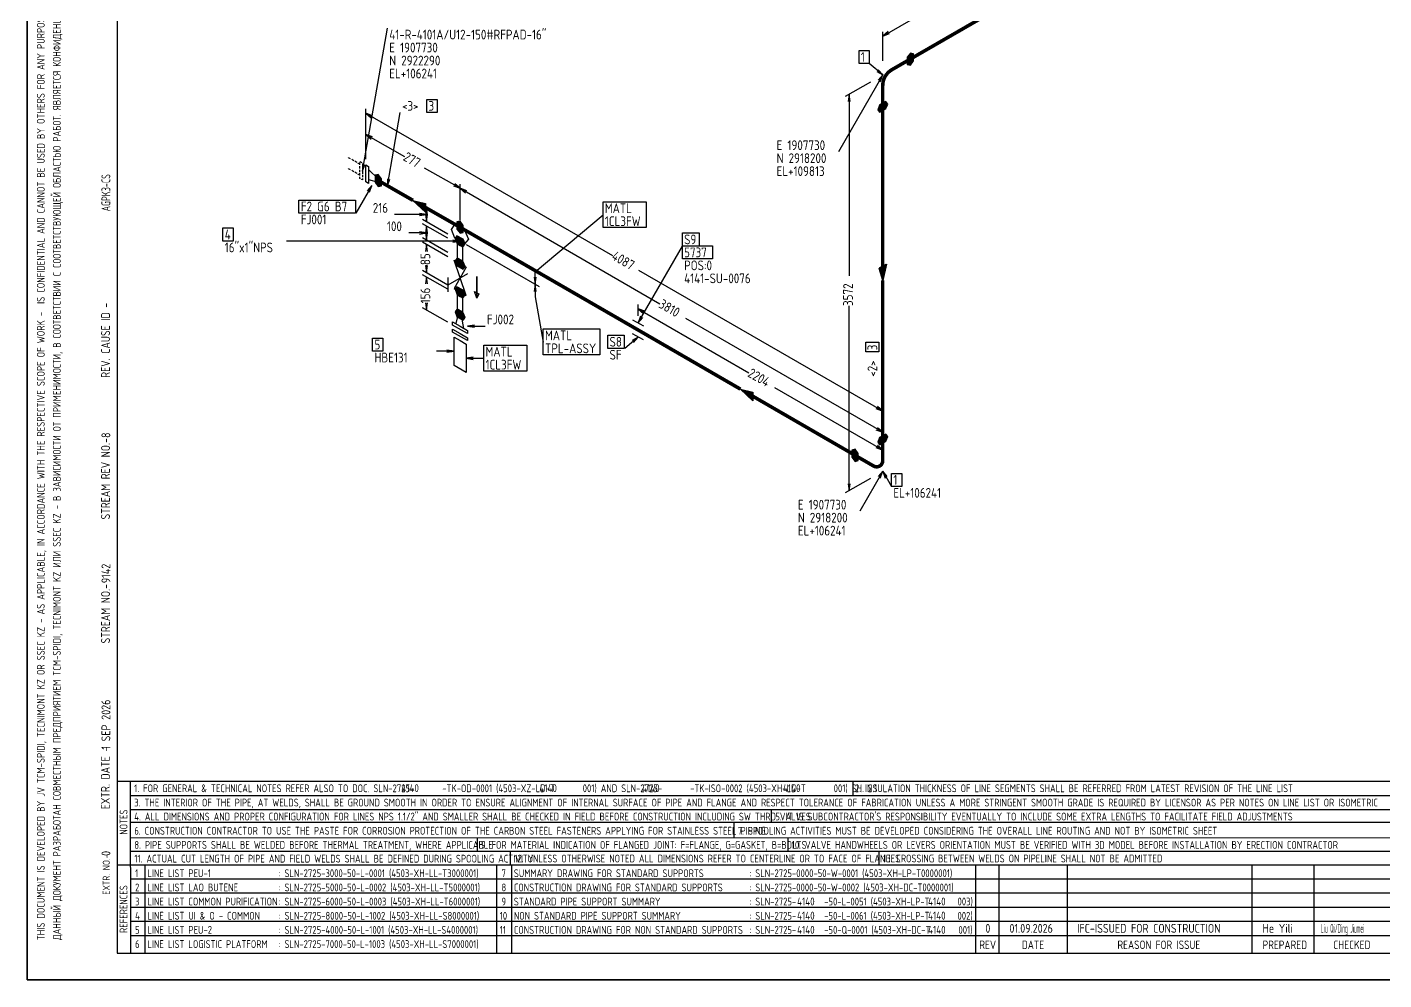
# Model space of a CAD drawing. Extents: x 0 to 594, y 0 to 420.
# Drawn here: x 0 to 383.3, y 0 to 269 of the extents above; entities that cross this region are included whole.
import ezdxf

# ---------------------------------------------------------------- set-up
doc = ezdxf.new("R2010")
doc.units = 0
doc.header["$MEASUREMENT"] = 0
doc.linetypes.add('BORDER_2012_SLN$0$8001.Solid', pattern=[0])
doc.linetypes.add('GT100', pattern=[1, 0.666667, -0.333333])
for name, color, linetype, lineweight in [('BORDER_2012_SLN$0$BG_01', 7, 'BORDER_2012_SLN$0$8001.Solid', 25), ('BORDER_2012_SLN$0$BG_02', 7, 'BORDER_2012_SLN$0$8001.Solid', 25), ('BORDER_2012_SLN$0$BG_Level_1', 7, 'BORDER_2012_SLN$0$8001.Solid', 25), ('BORDER_2012_SLN$0$Level_1', 7, 'BORDER_2012_SLN$0$8001.Solid', 25), ('BORDER_2012_SLN$0$Level_18', 7, 'BORDER_2012_SLN$0$8001.Solid', 25)]:
    doc.layers.add(name, color=color, linetype=linetype, lineweight=lineweight)
doc.layers.add('GT_1', color=7, linetype='Continuous')
doc.styles.add('BORDER_2012_SLN$0$GOST type A', font='GOST type A')
doc.styles.add('HTX1', font='')
doc.styles.get('HTX1').set_extended_font_data('GOST type A')

# ---------------------------------------------------------------- blocks, each defined once
blk = doc.blocks.new('BORDER_2012_SLN')
at = {"layer": 'BORDER_2012_SLN$0$BG_Level_1', "color": 7, "lineweight": -3}
for p, q in [((402.7, 56), (25.4, 56)), ((29.11, 56), (29.22, 7.5)), ((233.25, 56), (233.24, 52)), ((402.7, 52), (29.1, 52)), ((402.7, 47.99), (29.16, 48.01)), ((210.22, 48), (210.22, 44.42)), ((402.7, 44.41), (29.17, 44.42)), ((199.61, 44.42), (199.61, 40.02)), ((402.7, 39.96), (29.15, 40.07)), ((127.1, 40.04), (127.1, 36.23)), ((214.87, 40.02), (214.87, 36.23)), ((136.5, 36.23), (136.5, 32.43)), ((240.64, 36.23), (240.64, 32.43)), ((33.22, 32.43), (33.22, 7.59)), ((132.63, 32.43), (132.63, 7.6)), ((136.8, 32.43), (136.8, 7.59))]:
    blk.add_line(p, q, dxfattribs=at)
at = {"layer": 'BORDER_2012_SLN$0$Level_1', "color": 7, "lineweight": -3}
for p, q in [((25.4, 412.5), (25.4, 7.5)), ((402.7, 36.23), (29.15, 36.23)), ((402.7, 32.43), (25.4, 32.43)), ((267.9, 32.43), (267.91, 7.5)), ((274.59, 7.5), (274.59, 32.43)), ((293.91, 7.5), (293.91, 32.43)), ((346.11, 7.5), (346.11, 32.43)), ((363.55, 7.5), (363.55, 32.43)), ((402.7, 28.43), (29.17, 28.43)), ((402.7, 24.43), (29.18, 24.43)), ((402.7, 20.43), (29.19, 20.43)), ((402.7, 16.43), (29.2, 16.43)), ((402.7, 12.43), (29.2, 12.43)), ((25.4, 7.5), (588.6, 7.5))]:
    blk.add_line(p, q, dxfattribs=at)
at = {"layer": 'BORDER_2012_SLN$0$Level_18', "color": 7, "lineweight": -3, "flags": 128}
blk.add_lwpolyline([(0, 0), (0, 420), (594, 420), (594, 0)], close=True, dxfattribs=at)
at = {"color": 7, "char_height": 2.2, "attachment_point": 1, "style": 'BORDER_2012_SLN$0$GOST type A'}
for s, insert in [('{\\l\\fGOST type A|b0|i0;\\T1;1}', (30.5, 31.2)), ('{\\l\\fGOST type A|b0|i0;\\T1;: SLN-2725-3000-50-L-0001 (4503-XH-LL-T3000001)}', (71, 31.2)), ('{\\l\\fGOST type A|b0|i0;\\T1;7}', (134, 31.2)), ('{\\l\\fGOST type A|b0|i0;\\T1;SUMMARY DRAWING FOR STANDARD SUPPORTS}', (137.5, 31.2)), ('{\\l\\fGOST type A|b0|i0;\\T1;: SLN-2725-0000-50-W-0001 (4503-XH-LP-T0000001)}', (204, 31.2)), ('{\\l\\fGOST type A|b0|i0;\\T1;2}', (30.5, 27.2)), ('{\\l\\fGOST type A|b0|i0;\\T1;LINE LIST LAO BUTENE}', (34, 27.2)), ('{\\l\\fGOST type A|b0|i0;\\T1;: SLN-2725-5000-50-L-0002 (4503-XH-LL-T5000001)}', (71, 27.2)), ('{\\l\\fGOST type A|b0|i0;\\T1;8}', (134, 27.2)), ('{\\l\\fGOST type A|b0|i0;\\T1;CONSTRUCTION DRAWING FOR STANDARD SUPPORTS}', (137.5, 27.2)), ('{\\l\\fGOST type A|b0|i0;\\T1;: SLN-2725-0000-50-W-0002 (4503-XH-DC-T0000001)}', (204, 27.2)), ('{\\l\\fGOST type A|b0|i0;\\T1;3}', (30.5, 23.2)), ('{\\l\\fGOST type A|b0|i0;\\T1;LINE LIST COMMON PURIFICATION}', (34, 23.2)), ('{\\l\\fGOST type A|b0|i0;\\T1;: SLN-2725-6000-50-L-0003 (4503-XH-LL-T6000001)}', (71, 23.2)), ('{\\l\\fGOST type A|b0|i0;\\T1;9}', (134, 23.2)), ('{\\C256;STANDARD PIPE SUPPORT SUMMARY}', (137.5, 23.2)), ('{\\fGOST type A|b0|i0|c0|p34;: SLN-2725-       -50-L-0051 (4503-XH-LP-T       003)}', (204, 23.2)), ('{\\l\\fGOST type A|b0|i0;\\T1;4}', (30.5, 19.2)), ('{\\l\\fGOST type A|b0|i0;\\T1;LINE LIST UI & O - COMMON}', (34, 19.2)), ('{\\l\\fGOST type A|b0|i0;\\T1;: SLN-2725-8000-50-L-1002 (4503-XH-LL-S8000001)}', (71, 19.2)), ('{\\l\\fGOST type A|b0|i0;\\T1;10}', (133.5, 19.2)), ('{\\l\\fGOST type A|b0|i0;\\T1;NON STANDARD PIPE SUPPORT SUMMARY}', (137.5, 19.2)), ('{\\fGOST type A|b0|i0|c0|p34;: SLN-2725-       -50-L-0061 (4503-XH-LP-T       002)}', (204, 19.2)), ('{\\l\\fGOST type A|b0|i0;\\T1;: SLN-2725-4000-50-L-1001 (4503-XH-LL-S4000001)}', (71, 15.2)), ('{\\fGOST type A|b0|i0|c0|p34;: SLN-2725-       -50-Q-0001 (4503-XH-DC-T       001)}', (204, 15.2)), ('{\\l\\fGOST type A|b0|i0;\\T1;5}', (30.5, 15.2)), ('{\\l\\fGOST type A|b0|i0;\\T1;LINE LIST PEU-2}', (34, 15.2)), ('{\\l\\fGOST type A|b0|i0;\\T1;11}', (133.5, 15.2)), ('{\\C256;CONSTRUCTION DRAWING FOR NON STANDARD SUPPORTS}', (137.5, 15.2)), ('{\\l\\fGOST type A|b0|i0;\\T1;6}', (30.5, 11.2)), ('{\\l\\fGOST type A|b0|i0;\\T1;LINE LIST LOGISTIC PLATFORM}', (34, 11.2)), ('{\\l\\fGOST type A|b0|i0;\\T1;: SLN-2725-7000-50-L-1003 (4503-XH-LL-S7000001)}', (71, 11.2))]:
    blk.add_mtext(s, dxfattribs=dict(at, insert=insert))
at = {"layer": 'BORDER_2012_SLN$0$BG_01', "color": 7, "attachment_point": 1, "rotation": 90, "style": 'BORDER_2012_SLN$0$GOST type A'}
for s, insert, char_height in [('{\\fGOST type A|b0|i0|c134|p34;\\W1.01;ДАННЫЙ ДОКУМЕНТ РАЗРАБОТАН СОВМЕСТНЫМ ПРЕДПРИЯТИЕМ \\fGOST type A|b0|i0|c0|p34;TCM-SPIDI, TECNIMONT KZ \\fGOST type A|b0|i0|c134|p34;ИЛИ \\fGOST type A|b0|i0|c0|p34;SSEC KZ - \\fGOST type A|b0|i0|c134|p34;В ЗАВИСИМОСТИ ОТ ПРИМЕНИМОСТИ\\fGOST type A|b0|i0|c0|p34;, \\fGOST type A|b0|i0|c134|p34;В СООТВЕТСТВИИ С СООТВЕТСТВУЮЩЕЙ ОБЛАСТЬЮ РАБОТ\\fGOST type A|b0|i0|c0|p34;. \\fGOST type A|b0|i0|c134|p34;ЯВЛЯЕТСЯ КОНФИДЕНЦИАЛЬНЫМ И НЕ МОЖЕТ БЫТЬ ИСПОЛЬЗОВАН ДРУГИМИ ЛИЦАМИ ДЛЯ КАКИХ\\fGOST type A|b0|i0|c0|p34;-\\fGOST type A|b0|i0|c134|p34;ЛИБО ЦЕЛЕЙ\\fGOST type A|b0|i0|c0|p34;, \\fGOST type A|b0|i0|c134|p34;КРОМЕ ПРОЕКТА \\fGOST type A|b0|i0|c0|p34;SILLENO.}', (7.3, 11.21), 2.2), ('{\\l\\fGOST type A|b0|i0;\\T1;EXTR. DATE -}', (20.86, 48.18), 2.5), ('{\\l\\fGOST type A|b0|i0;\\T1;EXTR. NO.-}', (21.36, 24.02), 2)]:
    blk.add_mtext(s, dxfattribs=dict(at, insert=insert, char_height=char_height))
at = {"layer": 'BORDER_2012_SLN$0$BG_01', "color": 7, "insert": (2.76, 11.2), "char_height": 2.2, "attachment_point": 1, "rotation": 90, "line_spacing_factor": 1.090909, "style": 'BORDER_2012_SLN$0$GOST type A'}
blk.add_mtext('{\\fGOST type A|b0|i0|c0|p34;\\W1.01;THIS DOCUMENT IS DEVELOPED BY JV TCM-SPIDI, TECNIMONT KZ OR SSEC KZ - AS APPLICABLE, IN ACCORDANCE WITH THE RESPECTIVE SCOPE OF WORK -  IS CONFIDENTIAL AND CANNOT BE USED BY OTHERS FOR ANY PURPOSE OTHER THAN THE SILLENO PROJECT}', dxfattribs=at)
at = {"layer": 'BORDER_2012_SLN$0$BG_02', "color": 7, "char_height": 2.5, "attachment_point": 1, "rotation": 90, "style": 'BORDER_2012_SLN$0$GOST type A'}
for s, insert in [('{\\l\\fGOST type A|b0|i0;\\T1;REV. CAUSE ID - }', (20.9, 170)), ('{\\l\\fGOST type A|b0|i0;\\T1;STREAM REV NO.-}', (20.9, 130)), ('{\\l\\fGOST type A|b0|i0;\\T1;STREAM NO.-}', (20.9, 95))]:
    blk.add_mtext(s, dxfattribs=dict(at, insert=insert))
at = {"layer": 'BORDER_2012_SLN$0$BG_Level_1', "color": 7, "attachment_point": 1, "style": 'BORDER_2012_SLN$0$GOST type A'}
for s, insert, char_height in [('{\\fGOST type A|b0|i0|c0|p34;\\C256; 1. FOR GENERAL & TECHNICAL NOTES REFER ALSO TO DOC. SLN-2725-       -TK-OD-0001 (4503-XZ-LD-T       001) AND SLN-2725-       -TK-ISO-0002 (4503-XH-LD-T       001) SH. 2.1}', (29.11, 55.19), 2.2), ('{\\fGOST type A|b0|i0|c0|p34;\\C256;2. INSULATION THICKNESS OF LINE SEGMENTS SHALL BE REFERRED FROM LATEST REVISION OF THE LINE LIST}', (233.84, 55.19), 2.2), ('{\\fGOST type A|b0|i0|c0|p34;\\C256; 3. THE INTERIOR OF THE PIPE, AT WELDS, SHALL BE GROUND SMOOTH IN ORDER TO ENSURE ALIGNMENT OF INTERNAL SURFACE OF PIPE AND FLANGE AND RESPECT TOLERANCE OF FABRICATION UNLESS A MORE STRINGENT SMOOTH GRADE IS REQUIRED BY LICENSOR AS PER NOTES ON LINE LIST OR ISOMETRIC}', (29.12, 51.15), 2.2), ('{\\fGOST type A|b0|i0|c0|p34;\\C256; 4. ALL DIMENSIONS AND PROPER CONFIGURATION FOR LINES NPS 1.1/2" AND SMALLER SHALL BE CHECKED IN FIELD BEFORE CONSTRUCTION INCLUDING SW THRD VALVES}', (29.13, 47.2), 2.2), ("{\\C256; 5. IT IS SUBCONTRACTOR'S RESPONSIBILITY EVENTUALLY TO INCLUDE SOME EXTRA LENGTHS TO FACILITATE FIELD ADJUSTMENTS}", (210.22, 47.2), 2.2), ('{\\C256; 6. CONSTRUCTION CONTRACTOR TO USE THE PASTE FOR CORROSION PROTECTION OF THE CARBON STEEL FASTENERS APPLYING FOR STAINLESS STEEL PIPING}', (29.14, 43.2), 2.2), ('{\\C256; 7. SPOOLING ACTIVITIES MUST BE DEVELOPED CONSIDERING THE OVERALL LINE ROUTING AND NOT BY ISOMETRIC SHEET}', (199.61, 43.2), 2.2), ('{\\C256; 8. PIPE SUPPORTS SHALL BE WELDED BEFORE THERMAL TREATMENT, WHERE APPLICABLE}', (29.15, 39.2), 2.2), ('{\\C256; 9. FOR MATERIAL INDICATION OF FLANGED JOINT: F=FLANGE, G=GASKET, B=BOLTS}', (127.1, 39.2), 2.2), ('{\\C256; 10. VALVE HANDWHEELS OR LEVERS ORIENTATION MUST BE VERIFIED WITH 3D MODEL BEFORE INSTALLATION BY ERECTION CONTRACTOR}', (214.87, 39.2), 2.2), ('{\\C256; 11. ACTUAL CUT LENGTH OF PIPE AND FIELD WELDS SHALL BE DEFINED DURING SPOOLING ACTIVITY}', (29.16, 35.32), 2.2), ('{\\C256; 12. UNLESS OTHERWISE NOTED ALL DIMENSIONS REFER TO CENTERLINE OR TO FACE OF FLANGES}', (136.5, 35.35), 2.2), ('{\\C256; 13. CROSSING BETWEEN WELDS ON PIPELINE SHALL NOT BE ADMITTED}', (240.64, 35.38), 2.2), ('{\\l\\fGOST type A|b0|i0;\\T1;LINE LIST PEU-1}', (34, 31.2), 2.2), ('{\\l\\fGOST type A|b0|i0;\\T1;REV}', (269, 11.1), 2.4), ('{\\l\\fGOST type A|b0|i0;\\T1;DATE}', (281, 11.1), 2.4), ('{\\l\\fGOST type A|b0|i0;\\T1;REASON FOR ISSUE}', (308, 11.1), 2.4), ('{\\l\\fGOST type A|b0|i0;\\T1;PREPARED}', (349, 11.1), 2.4), ('{\\l\\fGOST type A|b0|i0;\\T1;CHECKED}', (369, 11.1), 2.4)]:
    blk.add_mtext(s, dxfattribs=dict(at, insert=insert, char_height=char_height))
at = {"layer": 'BORDER_2012_SLN$0$BG_Level_1', "color": 7, "char_height": 2.2, "attachment_point": 1, "rotation": 90, "style": 'BORDER_2012_SLN$0$GOST type A'}
for s, insert in [('{\\l\\fGOST type A|b0|i0;\\T1;NOTES}', (26.15, 40.99)), ('{\\l\\fGOST type A|b0|i0;\\T1;REFERENCES}', (26.15, 13.23))]:
    blk.add_mtext(s, dxfattribs=dict(at, insert=insert))

msp = doc.modelspace()

# ---------------------------------------------------------------- linework, layer by layer
at = {"layer": 'GT_1', "flags": 128}
for points in [[(0, 0), (594, 0), (594, 420), (0, 420), (0, 0)], [(241.7, 266.5), (286, 292.1)], [(94.7, 228.3), (101.8, 268.7)], [(243.2, 267.8), (241.7, 266.5), (243.6, 267.2)], [(241.7, 259.5), (241.7, 267.7)], [(235, 262.4), (237.9, 262.4), (237.9, 258.7), (235, 258.7), (235, 262.4)], [(248.6, 258.5), (249.5, 258.3), (250.4, 259.5), (250.4, 261.5), (249.5, 261.7), (248.6, 260.5), (248.6, 258.5)], [(248.825, 260.8), (250.4, 260.8)], [(248.975, 261), (250.4, 261)], [(249.125, 261.2), (250.4, 261.2)], [(249.275, 261.4), (250.4, 261.4)], [(249.425, 261.6), (249.95, 261.6)], [(241.7, 255.5), (237.9, 258.7)], [(240, 256.5), (241.7, 255.5), (240.4, 257)], [(248.6, 260.4), (250.4, 260.4)], [(248.6, 260.2), (250.4, 260.2)], [(248.6, 260), (250.4, 260)], [(248.6, 259.8), (250.4, 259.8)], [(248.6, 259.6), (250.4, 259.6)], [(248.6, 259.4), (250.325, 259.4)], [(248.6, 259.2), (250.175, 259.2)], [(248.6, 259), (250.025, 259)], [(248.6, 258.8), (249.875, 258.8)], [(248.6, 258.6), (249.725, 258.6)], [(248.675, 260.6), (250.4, 260.6)], [(249.05, 258.4), (249.575, 258.4)], [(241.7, 255.5), (229.2, 233.8)], [(238.2, 253.5), (231.1, 249.4)], [(241, 253.6), (241.7, 255.5), (240.4, 254)], [(232.5, 248), (232.2, 250), (231.9, 248)], [(232.2, 250), (232.2, 198.8)], [(95.7, 231.7), (95.7, 245.9)], [(112.9, 248.6), (115.8, 248.6), (115.8, 244.9), (112.9, 244.9), (112.9, 248.6)], [(242.6, 246), (243.1, 247.3), (242.6, 248), (240.8, 247), (240.3, 245.7), (240.8, 245), (242.6, 246)], [(240.338, 245.8), (242.24, 245.8)], [(240.371, 245.6), (241.88, 245.6)], [(240.415, 246), (242.6, 246)], [(240.492, 246.2), (242.677, 246.2)], [(240.514, 245.4), (241.52, 245.4)], [(240.569, 246.4), (242.754, 246.4)], [(240.646, 246.6), (242.831, 246.6)], [(240.723, 246.8), (242.908, 246.8)], [(240.8, 247), (242.985, 247)], [(241.16, 247.2), (243.062, 247.2)], [(241.52, 247.4), (243.029, 247.4)], [(241.88, 247.6), (242.886, 247.6)], [(242.24, 247.8), (242.743, 247.8)], [(97.6, 244), (95.7, 244.7), (97.2, 243.4)], [(95.7, 244.7), (165.4, 204.5)], [(101.8, 224.2), (105.4, 244.9)], [(240.657, 245.2), (241.16, 245.2)], [(95.7, 231.7), (95.7, 239.9)], [(97.6, 238), (95.7, 238.7), (97.2, 237.4)], [(95.7, 238.7), (106.6, 232.5)], [(94.7, 230.3), (94.7, 228.3), (95.4, 230.2)], [(96.4, 227.3), (96.4, 224.9), (95.7, 225.3), (95.7, 230.1), (96.4, 229.7), (96.4, 227.3)], [(96.4, 226), (99.2, 225.2), (99.2, 226.2), (96.4, 228.8)], [(98.3, 225.2), (99.2, 224), (100.1, 224.2), (100.1, 226.2), (99.2, 227.4), (98.3, 227.2), (98.3, 225.2)], [(98.3, 227.2), (99.35, 227.2)], [(98.3, 227), (99.5, 227)], [(98.3, 226.8), (99.65, 226.8)], [(98.3, 226.6), (99.8, 226.6)], [(98.3, 226.4), (99.95, 226.4)], [(98.3, 226.2), (100.1, 226.2)], [(101.8, 226.2), (101.8, 224.2), (102.5, 226.1)], [(122.3, 223.5), (112.3, 229.2)], [(97.4, 224.3), (92.9, 216.5)], [(96.7, 222.4), (97.4, 224.3), (96.1, 222.8)], [(98.3, 226), (100.1, 226)], [(98.3, 225.8), (100.1, 225.8)], [(98.3, 225.6), (100.1, 225.6)], [(98.3, 225.4), (100.1, 225.4)], [(98.3, 225.2), (100.1, 225.2)], [(98.45, 225), (100.1, 225)], [(98.6, 224.8), (100.1, 224.8)], [(98.75, 224.6), (100.1, 224.6)], [(98.9, 224.4), (100.1, 224.4)], [(99.05, 224.2), (100.1, 224.2)], [(120.4, 224.2), (122.3, 223.5), (120.8, 224.8)], [(122.3, 216.5), (122.3, 224.7)], [(122.3, 214.5), (122.3, 224.7)], [(124.2, 222.8), (122.3, 223.5), (123.8, 222.2)], [(122.3, 223.5), (178.7, 190.9)], [(76.8, 220.2), (92.8, 220.2), (92.8, 216.5), (76.8, 216.5), (76.8, 220.2)], [(112.5, 218.1), (112.5, 216.8), (109, 220.1), (112.5, 219.2), (112.5, 217), (109.4, 219.9), (112.5, 219.1), (112.5, 217.1), (109.7, 219.7), (112.5, 219), (112.5, 217.3), (110.1, 219.5), (112.5, 218.8), (112.5, 217.5), (110.4, 219.3), (112.5, 218.7), (112.5, 217.6), (110.7, 219.1), (112.5, 218.5), (112.5, 217.8), (111, 219), (112.5, 218.3), (112.5, 217.9), (111.4, 218.8), (112.5, 218.2), (112.5, 218.1), (109, 220.1)], [(118.8, 214.5), (111.7, 218.6)], [(162.7, 219.7), (174.9, 219.7), (174.9, 212.4), (162.7, 212.4), (162.7, 219.7)], [(112.8, 216.1), (103.8, 216.1)], [(110.8, 215.8), (112.8, 216.1), (110.8, 216.4)], [(118.8, 210.6), (111.7, 214.7)], [(113.1, 216), (112.8, 218), (112.5, 216)], [(112.5, 216.1), (112.8, 214.1), (113.1, 216.1)], [(112.8, 218), (112.8, 216.1)], [(112.8, 214.1), (112.8, 216.1)], [(143.5, 199.9), (162.7, 216)], [(55.3, 212.3), (58.2, 212.3), (58.2, 208.6), (55.3, 208.6), (55.3, 212.3)], [(112.8, 210.9), (107.8, 210.9)], [(110.8, 210.6), (112.8, 210.9), (110.8, 211.2)], [(118.8, 209.4), (111.7, 213.5)], [(113.1, 210.9), (112.8, 212.9), (112.5, 210.9)], [(112.5, 210.9), (112.8, 208.9), (113.1, 210.9)], [(112.8, 212.9), (112.8, 210.9)], [(112.8, 208.9), (112.8, 210.9)], [(122.3, 212.5), (123.6, 211.7), (124.7, 209.1), (123.6, 207.8), (120.8, 209.4), (119.9, 211.9), (120.8, 213.3), (122.3, 212.5)], [(121.4, 212), (122.3, 210.8), (123.2, 211), (123.2, 213), (122.3, 214.2), (121.4, 214), (121.4, 212)], [(121.4, 214), (122.45, 214)], [(121.4, 213.8), (122.6, 213.8)], [(121.4, 213.6), (122.75, 213.6)], [(121.4, 213.4), (122.9, 213.4)], [(121.4, 213.2), (123.05, 213.2)], [(121.4, 213), (123.2, 213)], [(121.4, 212.8), (123.2, 212.8)], [(121.4, 212.6), (123.2, 212.6)], [(121.4, 212.4), (123.2, 212.4)], [(121.4, 212.2), (123.2, 212.2)], [(121.4, 212), (123.2, 212)], [(121.55, 211.8), (123.2, 211.8)], [(121.7, 211.6), (123.2, 211.6)], [(121.85, 211.4), (123.2, 211.4)], [(122, 211.2), (123.2, 211.2)], [(122.15, 211), (123.2, 211)], [(185.1, 210.9), (189.8, 210.9), (189.8, 207.2), (185.1, 207.2), (185.1, 210.9)], [(122.3, 208.6), (73.3, 208.6)], [(118.8, 205.4), (111.7, 209.5)], [(118.8, 204.2), (111.7, 208.3)], [(113.1, 205.7), (112.8, 207.7), (112.5, 205.7)], [(112.8, 207.7), (112.8, 206.5)], [(120.3, 208.3), (122.3, 208.6), (120.3, 208.9)], [(123.2, 207.1), (123.7, 207.8), (123.2, 209.1), (121.4, 210.1), (120.9, 209.4), (121.4, 208.1), (123.2, 207.1)], [(120.9, 209.4), (122.66, 209.4)], [(120.977, 209.2), (123.02, 209.2)], [(121.043, 209.6), (122.3, 209.6)], [(121.054, 209), (123.238, 209)], [(121.131, 208.8), (123.315, 208.8)], [(121.186, 209.8), (121.94, 209.8)], [(121.208, 208.6), (123.392, 208.6)], [(121.285, 208.4), (123.469, 208.4)], [(121.362, 208.2), (123.546, 208.2)], [(121.58, 208), (123.623, 208)], [(122.3, 207.4), (123, 207), (123, 203), (121.6, 203.8), (121.6, 207.8), (122.3, 207.4)], [(121.94, 207.8), (123.7, 207.8)], [(122.3, 207.6), (123.557, 207.6)], [(122.66, 207.4), (123.414, 207.4)], [(124, 207.6), (144.6, 195.8)], [(124, 207.6), (144.6, 195.8)], [(172.6, 185.5), (185.1, 207.2)], [(185.1, 207.3), (193.6, 207.3), (193.6, 203.6), (185.1, 203.6), (185.1, 207.3)], [(122.3, 202.2), (124, 201.2), (120.6, 195.2), (124, 193.2), (120.6, 203.2), (122.3, 202.2)], [(123.2, 200.7), (123.7, 201.4), (123.2, 202.7), (121.4, 203.7), (120.9, 203), (121.4, 201.7), (123.2, 200.7)], [(121.043, 203.2), (122.3, 203.2)], [(121.186, 203.4), (121.94, 203.4)], [(118.8, 196.2), (111.7, 200.3)], [(112.5, 201.7), (112.8, 199.7), (113.1, 201.7)], [(112.8, 199.7), (112.8, 201.8)], [(124.4, 199.4), (118.8, 196.2)], [(120.9, 203), (122.66, 203)], [(120.977, 202.8), (123.02, 202.8)], [(121.054, 202.6), (123.238, 202.6)], [(121.131, 202.4), (123.315, 202.4)], [(121.208, 202.2), (123.392, 202.2)], [(121.285, 202), (123.469, 202)], [(121.362, 201.8), (123.546, 201.8)], [(121.58, 201.6), (123.623, 201.6)], [(121.94, 201.4), (123.7, 201.4)], [(122.3, 201.2), (123.557, 201.2)], [(122.66, 201), (123.414, 201)], [(143.5, 196.4), (143.5, 199.9)], [(241.7, 160.6), (172.8, 200.3)], [(241.7, 201.5), (242.8, 202.1), (241.7, 197.5), (240.7, 200.9), (242.7, 202.1), (241.7, 197.9), (240.8, 201), (242.5, 202), (241.7, 198.3), (240.9, 201.1), (242.4, 201.9), (241.7, 198.7), (241.1, 201.1), (242.3, 201.8), (241.7, 199.1), (241.2, 201.2), (242.1, 201.7), (241.7, 199.5), (241.4, 201.3), (242, 201.7), (241.7, 199.8), (241.5, 201.4), (241.8, 201.6), (241.7, 200.2), (241.6, 201.5), (241.7, 201.5), (241.7, 197.5)], [(118.8, 195), (111.7, 199.1)], [(113.1, 196.5), (112.8, 198.5), (112.5, 196.5)], [(112.8, 198.5), (112.8, 197.6)], [(118.8, 198.3), (118.8, 194.3)], [(123.2, 192.7), (123.7, 193.4), (123.2, 194.7), (121.4, 195.7), (120.9, 195), (121.4, 193.7), (123.2, 192.7)], [(127, 198.6), (127, 192.5), (126.4, 194.4), (127.6, 193.7), (127, 192.5), (127, 198.6)], [(143.2, 198.4), (143.5, 196.4), (143.8, 198.4)], [(143.8, 194.4), (143.5, 196.4), (143.2, 194.4)], [(143.5, 196.4), (143.5, 192.9)], [(120.9, 195), (122.66, 195)], [(120.977, 194.8), (123.02, 194.8)], [(121.043, 195.2), (122.3, 195.2)], [(121.054, 194.6), (123.238, 194.6)], [(121.131, 194.4), (123.315, 194.4)], [(121.186, 195.4), (121.94, 195.4)], [(121.208, 194.2), (123.392, 194.2)], [(121.285, 194), (123.469, 194)], [(121.362, 193.8), (123.546, 193.8)], [(121.58, 193.6), (123.623, 193.6)], [(122.3, 193), (123, 192.6), (123, 188.6), (121.6, 189.4), (121.6, 193.4), (122.3, 193)], [(121.94, 193.4), (123.7, 193.4)], [(122.3, 193.2), (123.557, 193.2)], [(122.66, 193), (123.414, 193)], [(143.5, 192.9), (145.8, 180.1)], [(118.8, 185.7), (111.7, 189.8)], [(112.5, 191.2), (112.8, 189.2), (113.1, 191.2)], [(112.8, 189.2), (112.8, 191)], [(123.2, 186.3), (123.7, 187), (123.2, 188.3), (121.4, 189.3), (120.9, 188.6), (121.4, 187.3), (123.2, 186.3)], [(120.9, 188.6), (122.66, 188.6)], [(120.977, 188.4), (123.02, 188.4)], [(121.043, 188.8), (122.3, 188.8)], [(121.054, 188.2), (123.238, 188.2)], [(123.4, 183.9), (122.7, 187.6), (121.8, 188.1), (121.1, 185.3)], [(121.131, 188), (123.315, 188)], [(121.186, 189), (121.94, 189)], [(172.6, 187.5), (172.6, 190.7)], [(174.5, 188.8), (172.6, 189.5), (174.1, 188.2)], [(172.6, 189.5), (203.9, 171.4)], [(232.2, 138.1), (232.2, 190.3)], [(122.3, 184.6), (124.4, 183.4), (124.4, 182.5), (120.2, 184.9), (120.2, 185.8), (122.3, 184.6)], [(121.208, 187.8), (123.392, 187.8)], [(121.285, 187.6), (123.469, 187.6)], [(121.362, 187.4), (123.546, 187.4)], [(121.58, 187.2), (123.623, 187.2)], [(121.94, 187), (123.7, 187)], [(122.3, 186.8), (123.557, 186.8)], [(122.66, 186.6), (123.414, 186.6)], [(126.4, 184.9), (124.4, 184.6), (126.4, 184.3)], [(124.4, 184.6), (129.4, 184.6)], [(171, 186.4), (174.1, 184.7)], [(171, 186.4), (174.1, 184.7)], [(173.3, 187.4), (172.6, 185.5), (173.9, 187)], [(241.7, 154.6), (186.1, 186.7)], [(97.6, 181.2), (100.5, 181.2), (100.5, 177.5), (97.6, 177.5), (97.6, 181.2)], [(122.3, 182.5), (124.4, 181.3), (124.4, 180.5), (120.2, 182.9), (120.2, 183.7), (122.3, 182.5)], [(122.3, 180.5), (124, 179.5), (124, 171.5), (120.6, 173.5), (120.6, 181.5), (122.3, 180.5)], [(145.8, 183.8), (161.8, 183.8), (161.8, 176.5), (145.8, 176.5), (145.8, 183.8)], [(164, 182), (168.7, 182), (168.7, 178.3), (164, 178.3), (164, 182)], [(172.6, 181.5), (168.8, 178.3)], [(171.3, 180), (172.6, 181.5), (170.9, 180.5)], [(174.1, 180.7), (171, 182.4)], [(174.1, 180.7), (171, 182.4)], [(120.6, 177.5), (115.6, 177.5)], [(118.6, 177.2), (120.6, 177.5), (118.6, 177.8)], [(129, 179.2), (141.2, 179.2), (141.2, 171.9), (129, 171.9), (129, 179.2)], [(236.9, 177.3), (236.9, 180.1), (240.6, 180.1), (240.6, 177.3), (236.9, 177.3)], [(126, 175.8), (124, 175.5), (126, 175.2)], [(124, 175.5), (129, 175.5)], [(205, 164.8), (205, 163.5), (201.5, 166.8), (205, 165.9), (205, 163.7), (201.9, 166.6), (205, 165.8), (205, 163.8), (202.2, 166.4), (205, 165.7), (205, 164), (202.6, 166.2), (205, 165.5), (205, 164.2), (202.9, 166), (205, 165.4), (205, 164.3), (203.2, 165.8), (205, 165.2), (205, 164.5), (203.5, 165.7), (205, 165), (205, 164.6), (203.9, 165.5), (205, 164.9), (205, 164.8), (201.5, 166.8)], [(241.7, 149.6), (211.2, 167.2)], [(239.8, 161.3), (241.7, 160.6), (240.2, 161.9)], [(241.7, 147.6), (241.7, 161.8)], [(239.8, 155.3), (241.7, 154.6), (240.2, 155.9)], [(242.6, 152.1), (243.1, 153.4), (242.6, 154.1), (240.8, 153.1), (240.3, 151.8), (240.8, 151.1), (242.6, 152.1)], [(241.34, 153.4), (243.1, 153.4)], [(241.7, 147.6), (241.7, 155.8)], [(241.7, 153.6), (242.957, 153.6)], [(242.06, 153.8), (242.814, 153.8)], [(233, 147.6), (233.9, 146.4), (234.8, 146.6), (234.8, 148.6), (233.9, 149.8), (233, 149.6), (233, 147.6)], [(233, 149.6), (234.05, 149.6)], [(239.8, 150.3), (241.7, 149.6), (240.2, 150.9)], [(240.3, 151.8), (242.06, 151.8)], [(240.377, 152), (242.42, 152)], [(240.443, 151.6), (241.7, 151.6)], [(240.454, 152.2), (242.638, 152.2)], [(240.531, 152.4), (242.715, 152.4)], [(240.586, 151.4), (241.34, 151.4)], [(240.608, 152.6), (242.792, 152.6)], [(240.685, 152.8), (242.869, 152.8)], [(240.762, 153), (242.946, 153)], [(240.98, 153.2), (243.023, 153.2)], [(241.7, 147.6), (241.7, 150.8)], [(233, 149.4), (234.2, 149.4)], [(233, 149.2), (234.35, 149.2)], [(233, 149), (234.5, 149)], [(233, 148.8), (234.65, 148.8)], [(233, 148.6), (234.8, 148.6)], [(233, 148.4), (234.8, 148.4)], [(233, 148.2), (234.8, 148.2)], [(233, 148), (234.8, 148)], [(233, 147.8), (234.8, 147.8)], [(233, 147.6), (234.8, 147.6)], [(233.15, 147.4), (234.8, 147.4)], [(233.3, 147.2), (234.8, 147.2)], [(233.45, 147), (234.8, 147)], [(233.6, 146.8), (234.8, 146.8)], [(233.75, 146.6), (234.8, 146.6)], [(241.7, 143.6), (235.2, 132.3)], [(241, 141.7), (241.7, 143.6), (240.4, 142.1)], [(243, 142.1), (241.7, 143.6), (242.4, 141.7)], [(241.7, 143.6), (244.2, 139.3)], [(244.2, 143), (247.1, 143), (247.1, 139.3), (244.2, 139.3), (244.2, 143)], [(238.2, 141.6), (231.1, 137.5)], [(231.9, 140.1), (232.2, 138.1), (232.5, 140.1)]]:
    msp.add_lwpolyline(points, dxfattribs=at)
at = {"layer": 'GT_1', "const_width": 1, "flags": 128}
for points in [[(291.5, 284.2), (249.5, 260)], [(249.5, 260), (244.3, 257)], [(241.7, 252.5), (241.7, 246.5)], [(241.7, 246.5), (241.7, 201.5)], [(109, 220.1), (99.2, 225.7)], [(122.3, 212.5), (112.5, 218.1)], [(172.6, 183.5), (122.3, 212.5)], [(241.7, 197.5), (241.7, 152.6)], [(201.5, 166.8), (172.6, 183.5)], [(233.9, 148.1), (205, 164.8)], [(241.7, 152.6), (241.7, 146.6)], [(239.1, 145.1), (233.9, 148.1)]]:
    msp.add_lwpolyline(points, dxfattribs=at)
for points in [[(244.3, 257, 0.267786), (241.7, 252.5)], [(241.7, 146.6, -0.577557), (239.1, 145.1)]]:
    msp.add_lwpolyline(points, format="xyb", dxfattribs=at)
at = {"layer": 'GT_1', "linetype": 'GT100', "flags": 128}
for points in [[(94, 230.3), (90.5, 232.3)], [(94.7, 228.3), (94.7, 225.9), (94, 226.3), (94, 231.1), (94.7, 230.7), (94.7, 228.3)], [(94, 227.2), (90.5, 229.2)]]:
    msp.add_lwpolyline(points, dxfattribs=at)

# ---------------------------------------------------------------- block references
at = {"linetype": 'Continuous'}
msp.add_blockref('BORDER_2012_SLN', (0, 0), dxfattribs=at)

# ---------------------------------------------------------------- texts
at = {"linetype": 'Continuous', "style": 'HTX1', "width": 0.8}
msp.add_text('AGPK3-CS', height=2.5, rotation=89.99992, dxfattribs=at).set_placement((23.5, 217))
at = {"layer": 'GT_1', "style": 'HTX1'}
for s, height, width, p in [('41-R-4101A/U12-150#RFPAD-16"', 2.75, 1.02, (102.3, 265.533)), ('E 1907730', 2.75, 1.02, (102.3, 261.867)), ('N 2922290', 2.75, 1.02, (102.3, 258.2)), ('1', 2.75, 1.02, (235.514, 259.2)), ('EL+106241', 2.75, 1.02, (102.3, 254.533)), ('<3>', 2.75, 1.02, (105.9, 245.4)), ('3', 2.75, 1.02, (113.38, 245.4)), ('E 1907730', 2.75, 1.02, (211.729, 234.3)), ('N 2918200', 2.75, 1.02, (211.729, 230.633)), ('EL+109813', 2.75, 1.02, (211.729, 226.967)), ('F2 G6 B7', 2.75, 1.02, (77.314, 217)), ('216', 2.75, 1.02, (97.643, 216.6)), ('MATL', 2.75, 1.02, (163.2, 216.5)), ('FJ001', 2.75, 1.02, (77.314, 213.333)), ('1CL3FW', 2.75, 1.02, (163.2, 212.833)), ('4', 2.75, 1.02, (55.829, 209.1)), ('100', 2.75, 1.02, (101.643, 211.4)), ('16"x1"NPS', 2.75, 1.02, (55.829, 205.433)), ('S9', 2.75, 1.02, (185.6, 207.7)), ('5737', 2.75, 1.02, (185.6, 204.033)), ('4141-SU-0076', 2.75, 1.02, (185.6, 196.7)), ('POS:0', 2.75, 1.02, (185.6, 200.367)), ('FJ002', 2.75, 1.02, (129.9, 185.1)), ('5', 2.75, 1.02, (98.129, 178)), ('MATL', 2.75, 1.02, (146.3, 180.6)), ('S8', 2.75, 1.02, (164.529, 178.8)), ('HBE131', 2.75, 1.02, (98.129, 174.333)), ('MATL', 2.75, 1.02, (129.5, 176)), ('TPL-ASSY', 2.75, 1.02, (146.3, 176.933)), ('SF', 2.75, 1.02, (164.529, 175.133)), ('1CL3FW', 2.75, 1.02, (129.5, 172.333)), ('1', 2.75, 1.02, (244.7, 139.8)), ('EL+106241', 2.75, 1.02, (244.7, 136.133)), ('E 1907730', 2.75, 1.02, (217.729, 132.8)), ('N 2918200', 2.75, 1.02, (217.729, 129.133)), ('EL+106241', 2.75, 1.02, (217.729, 125.467)), ('4140', 2.25, 1.02, (105.7, 53)), ('4140', 2.25, 1.02, (144.7, 53)), ('4140', 2.25, 1.02, (173.7, 53)), ('4140', 2.25, 1.02, (213.5, 53)), ('4140', 2.25, 1.02, (217.5, 21)), ('4140', 2.25, 1.02, (254.5, 21)), ('4140', 2.25, 1.02, (217.5, 17)), ('4140', 2.25, 1.02, (254.5, 17)), ('0', 2.5, 1.02, (270.7, 13.3)), ('0', 2.5, 1.02, (270.7, 13.3)), ('0', 2.5, 1.02, (270.7, 13.3)), ('0', 2.5, 1.02, (270.7, 13.3)), ('0', 2.5, 1.02, (270.7, 13.3)), ('0', 2.5, 1.02, (270.7, 13.3)), ('0', 2.5, 1.02, (270.7, 13.3)), ('0', 2.5, 1.02, (270.7, 13.3)), ('0', 2.5, 1.02, (270.7, 13.3)), ('0', 2.5, 1.02, (270.7, 13.3)), ('0', 2.5, 1.02, (270.7, 13.3)), ('0', 2.5, 1.02, (270.7, 13.3)), ('0', 2.5, 1.02, (270.7, 13.3)), ('0', 2.5, 1.02, (270.7, 13.3)), ('01.09.2026', 2.5, 1.02, (277.5, 13.3)), ('01.09.2026', 2.5, 1.02, (277.5, 13.3)), ('01.09.2026', 2.5, 1.02, (277.5, 13.3)), ('01.09.2026', 2.5, 1.02, (277.5, 13.3)), ('01.09.2026', 2.5, 1.02, (277.5, 13.3)), ('01.09.2026', 2.5, 1.02, (277.5, 13.3)), ('01.09.2026', 2.5, 1.02, (277.5, 13.3)), ('01.09.2026', 2.5, 1.02, (277.5, 13.3)), ('01.09.2026', 2.5, 1.02, (277.5, 13.3)), ('01.09.2026', 2.5, 1.02, (277.5, 13.3)), ('01.09.2026', 2.5, 1.02, (277.5, 13.3)), ('01.09.2026', 2.5, 1.02, (277.5, 13.3)), ('01.09.2026', 2.5, 1.02, (277.5, 13.3)), ('01.09.2026', 2.5, 1.02, (277.5, 13.3)), ('IFC-ISSUED FOR CONSTRUCTION', 2.5, 1.02, (296.6, 13.3)), ('IFC-ISSUED FOR CONSTRUCTION', 2.5, 1.02, (296.6, 13.3)), ('IFC-ISSUED FOR CONSTRUCTION', 2.5, 1.02, (296.6, 13.3)), ('IFC-ISSUED FOR CONSTRUCTION', 2.5, 1.02, (296.6, 13.3)), ('IFC-ISSUED FOR CONSTRUCTION', 2.5, 1.02, (296.6, 13.3)), ('IFC-ISSUED FOR CONSTRUCTION', 2.5, 1.02, (296.6, 13.3)), ('IFC-ISSUED FOR CONSTRUCTION', 2.5, 1.02, (296.6, 13.3)), ('IFC-ISSUED FOR CONSTRUCTION', 2.5, 1.02, (296.6, 13.3)), ('IFC-ISSUED FOR CONSTRUCTION', 2.5, 1.02, (296.6, 13.3)), ('IFC-ISSUED FOR CONSTRUCTION', 2.5, 1.02, (296.6, 13.3)), ('IFC-ISSUED FOR CONSTRUCTION', 2.5, 1.02, (296.6, 13.3)), ('IFC-ISSUED FOR CONSTRUCTION', 2.5, 1.02, (296.6, 13.3)), ('IFC-ISSUED FOR CONSTRUCTION', 2.5, 1.02, (296.6, 13.3)), ('IFC-ISSUED FOR CONSTRUCTION', 2.5, 1.02, (296.6, 13.3)), ('He Yili', 2.5, 1.02, (349, 13.3)), ('He Yili', 2.5, 1.02, (349, 13.3)), ('He Yili', 2.5, 1.02, (349, 13.3)), ('He Yili', 2.5, 1.02, (349, 13.3)), ('He Yili', 2.5, 1.02, (349, 13.3)), ('He Yili', 2.5, 1.02, (349, 13.3)), ('He Yili', 2.5, 1.02, (349, 13.3)), ('He Yili', 2.5, 1.02, (349, 13.3)), ('He Yili', 2.5, 1.02, (349, 13.3)), ('He Yili', 2.5, 1.02, (349, 13.3)), ('He Yili', 2.5, 1.02, (349, 13.3)), ('He Yili', 2.5, 1.02, (349, 13.3)), ('He Yili', 2.5, 1.02, (349, 13.3)), ('He Yili', 2.5, 1.02, (349, 13.3)), ('Liu Qi/Ding Jiumei', 2.5, 0.45, (365.5, 13.3)), ('Liu Qi/Ding Jiumei', 2.5, 0.45, (365.5, 13.3)), ('Liu Qi/Ding Jiumei', 2.5, 0.45, (365.5, 13.3)), ('Liu Qi/Ding Jiumei', 2.5, 0.45, (365.5, 13.3)), ('Liu Qi/Ding Jiumei', 2.5, 0.45, (365.5, 13.3)), ('Liu Qi/Ding Jiumei', 2.5, 0.45, (365.5, 13.3)), ('Liu Qi/Ding Jiumei', 2.5, 0.45, (365.5, 13.3)), ('Liu Qi/Ding Jiumei', 2.5, 0.45, (365.5, 13.3)), ('Liu Qi/Ding Jiumei', 2.5, 0.45, (365.5, 13.3)), ('Liu Qi/Ding Jiumei', 2.5, 0.45, (365.5, 13.3)), ('Liu Qi/Ding Jiumei', 2.5, 0.45, (365.5, 13.3)), ('Liu Qi/Ding Jiumei', 2.5, 0.45, (365.5, 13.3)), ('Liu Qi/Ding Jiumei', 2.5, 0.45, (365.5, 13.3)), ('Liu Qi/Ding Jiumei', 2.5, 0.45, (365.5, 13.3)), ('4140', 2.25, 1.02, (217.5, 13)), ('4140', 2.25, 1.02, (254.5, 13))]:
    msp.add_text(s, height=height, dxfattribs=dict(at, width=width)).set_placement(p)
at = {"layer": 'GT_1', "style": 'HTX1', "width": 1.02}
for s, height, rotation, p in [('277', 2.75, 330, (106, 231.562)), ('85', 2.75, 90, (113.874, 201.814)), ('4087', 2.75, 330, (164.884, 203.583)), ('3572', 2.75, 90, (233.274, 190.279)), ('156', 2.75, 90, (113.874, 191.021)), ('3810', 2.75, 330, (178.184, 189.983)), ('3', 2.75, 90, (240.15, 177.766)), ('2204', 2.75, 330, (203.334, 170.483)), ('<2>', 2.75, 90, (240.15, 170.286)), ('8', 2.5, 90, (23.5, 153)), ('9142', 2.5, 90, (23.5, 112)), ('1 SEP 2026', 2.5, 90, (23.5, 65)), ('0', 2.5, 90, (23.5, 35))]:
    msp.add_text(s, height=height, rotation=rotation, dxfattribs=at).set_placement(p)

doc.saveas('drawing.dxf')
